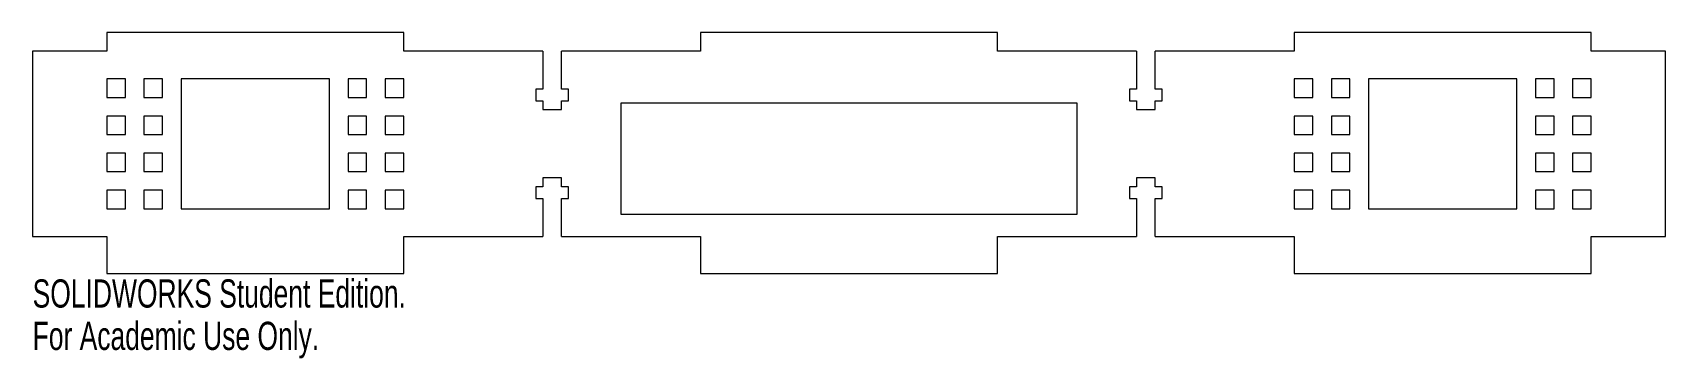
# Model space of a CAD drawing. Header units: inches. Extents: x 0 to 11, y -0.8 to 1.4.
import ezdxf

# ---------------------------------------------------------------- set-up
doc = ezdxf.new("R2010")
doc.units = ezdxf.units.IN
doc.header["$MEASUREMENT"] = 0
doc.styles.add('SLDTEXTSTYLE0', font='TXT', dxfattribs={"width": 0.7})

msp = doc.modelspace()

# ---------------------------------------------------------------- linework, layer by layer
at = {"color": 7, "linetype": 'Continuous', "lineweight": 15}
for p, q in [((0.5, 1.375), (0.5, 1.25)), ((2.5, 1.375), (0.5, 1.375)), ((2.5, 1.25), (2.5, 1.375)), ((4.5, 1.375), (4.5, 1.25)), ((6.5, 1.375), (4.5, 1.375)), ((6.5, 1.25), (6.5, 1.375)), ((8.5, 1.375), (8.5, 1.25)), ((10.5, 1.375), (8.5, 1.375)), ((10.5, 1.25), (10.5, 1.375)), ((0.5, 1.25), (0, 1.25)), ((0, 1.25), (0, 0)), ((3.437, 1.25), (2.5, 1.25)), ((3.437, 1.25), (3.437, 0.994)), ((3.563, 0.994), (3.563, 1.25)), ((4.5, 1.25), (3.563, 1.25)), ((7.437, 1.25), (6.5, 1.25)), ((7.437, 1.25), (7.437, 0.994)), ((7.563, 0.994), (7.563, 1.25)), ((8.5, 1.25), (7.563, 1.25)), ((11, 1.25), (10.5, 1.25)), ((11, 0), (11, 1.25)), ((0.625, 1.062), (0.5, 1.062)), ((0.5, 1.062), (0.5, 0.937)), ((0.625, 0.937), (0.625, 1.062)), ((0.875, 1.062), (0.75, 1.062)), ((0.75, 1.062), (0.75, 0.937)), ((0.875, 0.937), (0.875, 1.062)), ((2, 1.062), (1, 1.062)), ((1, 1.062), (1, 0.187)), ((2, 0.187), (2, 1.062)), ((2.25, 1.062), (2.125, 1.062)), ((2.125, 1.062), (2.125, 0.937)), ((2.25, 0.937), (2.25, 1.062)), ((2.5, 1.062), (2.375, 1.062)), ((2.375, 1.062), (2.375, 0.937)), ((2.5, 0.937), (2.5, 1.062)), ((3.437, 0.994), (3.39, 0.994)), ((3.39, 0.994), (3.39, 0.915)), ((3.61, 0.994), (3.563, 0.994)), ((3.61, 0.915), (3.61, 0.994)), ((7.39, 0.994), (7.39, 0.915)), ((7.437, 0.994), (7.39, 0.994)), ((7.61, 0.994), (7.563, 0.994)), ((7.61, 0.915), (7.61, 0.994)), ((8.625, 1.062), (8.5, 1.062)), ((8.5, 1.062), (8.5, 0.937)), ((8.625, 0.937), (8.625, 1.062)), ((8.875, 1.062), (8.75, 1.062)), ((8.75, 1.062), (8.75, 0.937)), ((8.875, 0.937), (8.875, 1.062)), ((10, 1.062), (9, 1.062)), ((9, 1.062), (9, 0.187)), ((10, 0.187), (10, 1.062)), ((10.25, 1.062), (10.125, 1.062)), ((10.125, 1.062), (10.125, 0.937)), ((10.25, 0.937), (10.25, 1.062)), ((10.5, 1.062), (10.375, 1.062)), ((10.375, 1.062), (10.375, 0.937)), ((10.5, 0.937), (10.5, 1.062)), ((0.5, 0.937), (0.625, 0.937)), ((0.75, 0.937), (0.875, 0.937)), ((2.125, 0.937), (2.25, 0.937)), ((2.375, 0.937), (2.5, 0.937)), ((3.39, 0.915), (3.437, 0.915)), ((3.437, 0.915), (3.437, 0.856)), ((3.563, 0.856), (3.563, 0.915)), ((3.563, 0.915), (3.61, 0.915)), ((7.037, 0.9), (3.963, 0.9)), ((3.963, 0.9), (3.963, 0.15)), ((7.037, 0.15), (7.037, 0.9)), ((7.39, 0.915), (7.437, 0.915)), ((7.437, 0.915), (7.437, 0.856)), ((7.563, 0.856), (7.563, 0.915)), ((7.563, 0.915), (7.61, 0.915)), ((8.5, 0.937), (8.625, 0.937)), ((8.75, 0.937), (8.875, 0.937)), ((10.125, 0.937), (10.25, 0.937)), ((10.375, 0.937), (10.5, 0.937)), ((0.625, 0.812), (0.5, 0.812)), ((0.5, 0.812), (0.5, 0.687)), ((0.625, 0.687), (0.625, 0.812)), ((0.875, 0.812), (0.75, 0.812)), ((0.75, 0.812), (0.75, 0.687)), ((0.875, 0.687), (0.875, 0.812)), ((2.125, 0.812), (2.125, 0.687)), ((2.25, 0.812), (2.125, 0.812)), ((2.25, 0.687), (2.25, 0.812)), ((2.5, 0.812), (2.375, 0.812)), ((2.375, 0.812), (2.375, 0.687)), ((2.5, 0.687), (2.5, 0.812)), ((3.437, 0.856), (3.563, 0.856)), ((7.437, 0.856), (7.563, 0.856)), ((8.625, 0.812), (8.5, 0.812)), ((8.5, 0.812), (8.5, 0.687)), ((8.625, 0.687), (8.625, 0.812)), ((8.875, 0.812), (8.75, 0.812)), ((8.75, 0.812), (8.75, 0.687)), ((8.875, 0.687), (8.875, 0.812)), ((10.125, 0.812), (10.125, 0.687)), ((10.25, 0.812), (10.125, 0.812)), ((10.25, 0.687), (10.25, 0.812)), ((10.5, 0.812), (10.375, 0.812)), ((10.375, 0.812), (10.375, 0.687)), ((10.5, 0.687), (10.5, 0.812)), ((0.5, 0.687), (0.625, 0.687)), ((0.75, 0.687), (0.875, 0.687)), ((2.125, 0.687), (2.25, 0.687)), ((2.375, 0.687), (2.5, 0.687)), ((8.5, 0.687), (8.625, 0.687)), ((8.75, 0.687), (8.875, 0.687)), ((10.125, 0.687), (10.25, 0.687)), ((10.375, 0.687), (10.5, 0.687)), ((0.625, 0.562), (0.5, 0.562)), ((0.5, 0.562), (0.5, 0.437)), ((0.625, 0.437), (0.625, 0.562)), ((0.875, 0.562), (0.75, 0.562)), ((0.75, 0.562), (0.75, 0.437)), ((0.875, 0.437), (0.875, 0.562)), ((2.125, 0.562), (2.125, 0.437)), ((2.25, 0.562), (2.125, 0.562)), ((2.25, 0.437), (2.25, 0.562)), ((2.5, 0.562), (2.375, 0.562)), ((2.375, 0.562), (2.375, 0.437)), ((2.5, 0.437), (2.5, 0.562)), ((8.625, 0.562), (8.5, 0.562)), ((8.5, 0.562), (8.5, 0.437)), ((8.625, 0.437), (8.625, 0.562)), ((8.875, 0.562), (8.75, 0.562)), ((8.75, 0.562), (8.75, 0.437)), ((8.875, 0.437), (8.875, 0.562)), ((10.125, 0.562), (10.125, 0.437)), ((10.25, 0.562), (10.125, 0.562)), ((10.25, 0.437), (10.25, 0.562)), ((10.5, 0.562), (10.375, 0.562)), ((10.375, 0.562), (10.375, 0.437)), ((10.5, 0.437), (10.5, 0.562)), ((0.5, 0.437), (0.625, 0.437)), ((0.75, 0.437), (0.875, 0.437)), ((2.125, 0.437), (2.25, 0.437)), ((2.375, 0.437), (2.5, 0.437)), ((3.437, 0.335), (3.39, 0.335)), ((3.39, 0.335), (3.39, 0.256)), ((3.563, 0.394), (3.437, 0.394)), ((3.437, 0.394), (3.437, 0.335)), ((3.563, 0.335), (3.563, 0.394)), ((3.61, 0.335), (3.563, 0.335)), ((3.61, 0.256), (3.61, 0.335)), ((7.437, 0.335), (7.39, 0.335)), ((7.39, 0.335), (7.39, 0.256)), ((7.563, 0.394), (7.437, 0.394)), ((7.437, 0.394), (7.437, 0.335)), ((7.563, 0.335), (7.563, 0.394)), ((7.61, 0.335), (7.563, 0.335)), ((7.61, 0.256), (7.61, 0.335)), ((8.5, 0.437), (8.625, 0.437)), ((8.75, 0.437), (8.875, 0.437)), ((10.125, 0.437), (10.25, 0.437)), ((10.375, 0.437), (10.5, 0.437)), ((0.625, 0.312), (0.5, 0.312)), ((0.5, 0.312), (0.5, 0.187)), ((0.625, 0.187), (0.625, 0.312)), ((0.875, 0.312), (0.75, 0.312)), ((0.75, 0.312), (0.75, 0.187)), ((0.875, 0.187), (0.875, 0.312)), ((2.125, 0.312), (2.125, 0.187)), ((2.25, 0.312), (2.125, 0.312)), ((2.25, 0.187), (2.25, 0.312)), ((2.5, 0.312), (2.375, 0.312)), ((2.375, 0.312), (2.375, 0.187)), ((2.5, 0.187), (2.5, 0.312)), ((3.39, 0.256), (3.437, 0.256)), ((3.437, 0.256), (3.437, 0)), ((3.563, 0), (3.563, 0.256)), ((3.563, 0.256), (3.61, 0.256)), ((7.39, 0.256), (7.437, 0.256)), ((7.437, 0.256), (7.437, 0)), ((7.563, 0), (7.563, 0.256)), ((7.563, 0.256), (7.61, 0.256)), ((8.625, 0.312), (8.5, 0.312)), ((8.5, 0.312), (8.5, 0.187)), ((8.625, 0.187), (8.625, 0.312)), ((8.875, 0.312), (8.75, 0.312)), ((8.75, 0.312), (8.75, 0.187)), ((8.875, 0.187), (8.875, 0.312)), ((10.125, 0.312), (10.125, 0.187)), ((10.25, 0.312), (10.125, 0.312)), ((10.25, 0.187), (10.25, 0.312)), ((10.5, 0.312), (10.375, 0.312)), ((10.375, 0.312), (10.375, 0.187)), ((10.5, 0.187), (10.5, 0.312)), ((0.5, 0.187), (0.625, 0.187)), ((0.75, 0.187), (0.875, 0.187)), ((1, 0.187), (2, 0.187)), ((2.125, 0.187), (2.25, 0.187)), ((2.375, 0.187), (2.5, 0.187)), ((3.963, 0.15), (7.037, 0.15)), ((8.5, 0.187), (8.625, 0.187)), ((8.75, 0.187), (8.875, 0.187)), ((9, 0.187), (10, 0.187)), ((10.125, 0.187), (10.25, 0.187)), ((10.375, 0.187), (10.5, 0.187)), ((0, 0), (0.5, 0)), ((0.5, 0), (0.5, -0.25)), ((2.5, 0), (3.437, 0)), ((2.5, -0.25), (2.5, 0)), ((3.563, 0), (4.5, 0)), ((4.5, 0), (4.5, -0.25)), ((6.5, -0.25), (6.5, 0)), ((6.5, 0), (7.437, 0)), ((7.563, 0), (8.5, 0)), ((8.5, 0), (8.5, -0.25)), ((10.5, 0), (11, 0)), ((10.5, -0.25), (10.5, 0)), ((0.5, -0.25), (2.5, -0.25)), ((4.5, -0.25), (6.5, -0.25)), ((8.5, -0.25), (10.5, -0.25))]:
    msp.add_line(p, q, dxfattribs=at)

# ---------------------------------------------------------------- texts
at = {"color": 7, "linetype": 'Continuous', "char_height": 0.1903, "attachment_point": 1, "style": 'SLDTEXTSTYLE0'}
for s, insert in [('SOLIDWORKS Student Edition.', (0, -0.29)), ('For Academic Use Only.', (0, -0.576))]:
    msp.add_mtext(s, dxfattribs=dict(at, insert=insert))

doc.saveas('drawing.dxf')
